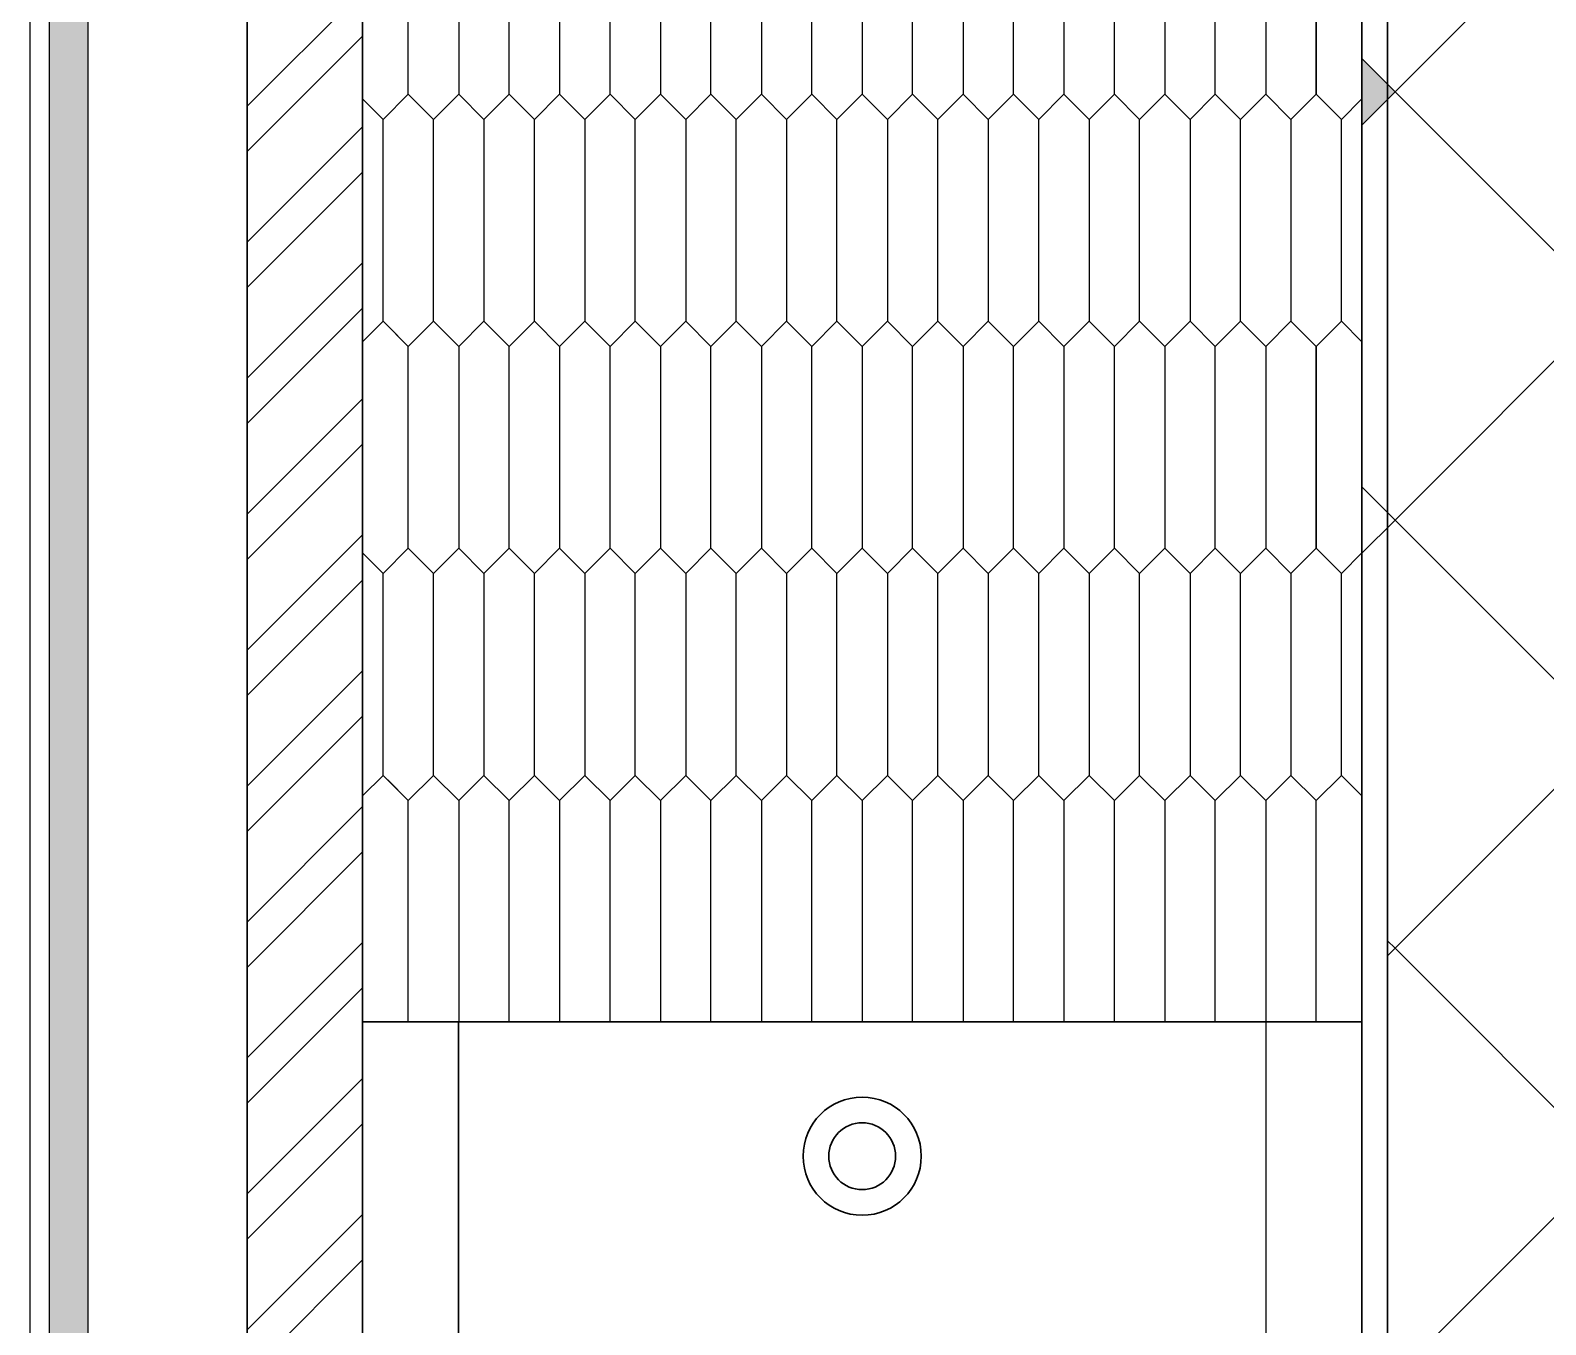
# Model space of a CAD drawing. Header units: millimetres. Extents: x 56222 to 3066687, y -650199 to -121287.
# Drawn here: x 148672 to 148731.1, y -183293.1 to -183242.6 of the extents above; entities that cross this region are included whole.
import ezdxf

# ---------------------------------------------------------------- set-up
doc = ezdxf.new("R2010")
doc.units = ezdxf.units.MM
doc.header["$MEASUREMENT"] = 0
for name, color, linetype, lineweight in [('HACHA', 253, 'Continuous', 5), ('NAME PLATE', 7, 'Continuous', 25), ('wall', 7, 'Continuous', 30), ('XX~SLAB ( BEAM )~ ( DIM )', 7, 'Continuous', 9)]:
    doc.layers.add(name, color=color, linetype=linetype, lineweight=lineweight)
doc.layers.add('hatch', color=253, linetype='Continuous', lineweight=0, transparency=0.4)

msp = doc.modelspace()

# ---------------------------------------------------------------- hatches: boundary and pattern name
at = {"layer": 'hatch', "ltscale": 10}
h = msp.add_hatch(dxfattribs=at)
h.set_pattern_fill('ANSI32', color=256, scale=10, style=0)
h.set_pattern_definition([(45, (3017.7204, -5141.769), (-2.65165043, 2.65165043), []), (45, (3019.4882, -5141.769), (-2.65165043, 2.65165043), [])])
h.paths.add_polyline_path([(148680.433, -183331.529), (148684.933, -183331.529), (148684.933, -183210.529), (148680.433, -183210.529)])
h.paths.add_polyline_path([(148764.433, -183210.529), (148759.933, -183210.529), (148759.933, -183331.529), (148764.433, -183331.529)])
at = {"layer": 'NAME PLATE', "true_color": 0xd39e00}
h = msp.add_hatch(color=42, dxfattribs=at)
h.paths.add_polyline_path([(148672.724, -183192.877), (148672.724, -183343.7), (148887, -183343.7), (148887, -183192.877)])
h.paths.add_polyline_path([(148674.228, -183194.381), (148885.496, -183194.381), (148885.496, -183342.196), (148674.228, -183342.196)], flags=16)
at = {"layer": 'XX~SLAB ( BEAM )~ ( DIM )', "linetype": 'Continuous', "lineweight": 25, "true_color": 0x465e1c, "transparency": 33554556}
h = msp.add_hatch(color=69, dxfattribs=at)
h.dxf.hatch_style = 1
h.paths.add_polyline_path([(148724.933, -183244.716), (148723.933, -183243.716), (148723.933, -183246.31), (148724.933, -183245.31)])
h.paths.add_polyline_path([(148724.933, -183244.716), (148724.933, -183245.31), (148725.23, -183245.013)])

# ---------------------------------------------------------------- linework, layer by layer
at = {"color": 3, "lineweight": 30, "ltscale": 0.25}
for radius in [2.304, 1.304]:
    msp.add_circle((148704.433, -183286.529), radius, dxfattribs=at)
at = {"layer": 'HACHA', "color": 5, "lineweight": 30}
for p, q in [((148723.933, -183328.529), (148723.933, -183223.529)), ((148724.933, -183328.529), (148724.933, -183223.529))]:
    msp.add_line(p, q, dxfattribs=at)
at = {"layer": 'NAME PLATE', "color": 42, "true_color": 0xd39e00, "elevation": -0.5}
for points in [[(148671.972, -183192.125), (148887.751, -183192.125), (148887.751, -183344.452), (148671.972, -183344.452)], [(148672.724, -183192.877), (148887, -183192.877), (148887, -183343.7), (148672.724, -183343.7)], [(148674.228, -183194.381), (148885.496, -183194.381), (148885.496, -183342.196), (148674.228, -183342.196)]]:
    msp.add_lwpolyline(points, close=True, dxfattribs=at)
at = {"layer": 'wall', "lineweight": 30}
for p, q in [((148680.433, -183210.529), (148680.433, -183331.529)), ((148684.933, -183210.529), (148684.933, -183331.529)), ((148723.933, -183281.285), (148684.933, -183281.285))]:
    msp.add_line(p, q, dxfattribs=at)
at = {"layer": 'XX~SLAB ( BEAM )~ ( DIM )', "color": 33, "lineweight": 25, "true_color": 0xbea383}
for p, q in [((148686.721, -183245.105), (148686.721, -183237.233)), ((148722.145, -183237.233), (148722.145, -183245.105)), ((148686.721, -183245.105), (148685.737, -183246.089)), ((148686.721, -183245.105), (148685.737, -183246.089)), ((148685.737, -183246.089), (148686.721, -183245.105)), ((148686.721, -183245.105), (148685.737, -183246.089)), ((148686.721, -183245.105), (148685.737, -183246.089)), ((148685.737, -183246.089), (148686.721, -183245.105)), ((148686.721, -183245.105), (148687.705, -183246.089)), ((148686.721, -183245.105), (148687.705, -183246.089)), ((148686.721, -183245.105), (148687.705, -183246.089)), ((148686.721, -183245.105), (148687.705, -183246.089)), ((148687.705, -183246.089), (148686.721, -183245.105)), ((148688.689, -183245.105), (148687.705, -183246.089)), ((148688.689, -183245.105), (148687.705, -183246.089)), ((148688.689, -183245.105), (148687.705, -183246.089)), ((148687.705, -183246.089), (148688.689, -183245.105)), ((148688.689, -183245.105), (148689.673, -183246.089)), ((148688.689, -183245.105), (148689.673, -183246.089)), ((148688.689, -183245.105), (148689.673, -183246.089)), ((148689.673, -183246.089), (148688.689, -183245.105)), ((148690.657, -183245.105), (148689.673, -183246.089)), ((148690.657, -183245.105), (148689.673, -183246.089)), ((148690.657, -183245.105), (148689.673, -183246.089)), ((148689.673, -183246.089), (148690.657, -183245.105)), ((148690.657, -183245.105), (148691.641, -183246.089)), ((148690.657, -183245.105), (148691.641, -183246.089)), ((148690.657, -183245.105), (148691.641, -183246.089)), ((148691.641, -183246.089), (148690.657, -183245.105)), ((148692.625, -183245.105), (148691.641, -183246.089)), ((148692.625, -183245.105), (148691.641, -183246.089)), ((148692.625, -183245.105), (148691.641, -183246.089)), ((148691.641, -183246.089), (148692.625, -183245.105)), ((148692.625, -183245.105), (148693.609, -183246.089)), ((148692.625, -183245.105), (148693.609, -183246.089)), ((148692.625, -183245.105), (148693.609, -183246.089)), ((148693.609, -183246.089), (148692.625, -183245.105)), ((148694.593, -183245.105), (148693.609, -183246.089)), ((148694.593, -183245.105), (148693.609, -183246.089)), ((148694.593, -183245.105), (148693.609, -183246.089)), ((148693.609, -183246.089), (148694.593, -183245.105)), ((148694.593, -183245.105), (148695.577, -183246.089)), ((148694.593, -183245.105), (148695.577, -183246.089)), ((148694.593, -183245.105), (148695.577, -183246.089)), ((148695.577, -183246.089), (148694.593, -183245.105)), ((148696.561, -183245.105), (148695.577, -183246.089)), ((148696.561, -183245.105), (148695.577, -183246.089)), ((148696.561, -183245.105), (148695.577, -183246.089)), ((148695.577, -183246.089), (148696.561, -183245.105)), ((148696.561, -183245.105), (148697.545, -183246.089)), ((148696.561, -183245.105), (148697.545, -183246.089)), ((148696.561, -183245.105), (148697.545, -183246.089)), ((148697.545, -183246.089), (148696.561, -183245.105)), ((148698.529, -183245.105), (148697.545, -183246.089)), ((148698.529, -183245.105), (148697.545, -183246.089)), ((148698.529, -183245.105), (148697.545, -183246.089)), ((148697.545, -183246.089), (148698.529, -183245.105)), ((148698.529, -183245.105), (148699.513, -183246.089)), ((148698.529, -183245.105), (148699.513, -183246.089)), ((148698.529, -183245.105), (148699.513, -183246.089)), ((148699.513, -183246.089), (148698.529, -183245.105)), ((148700.497, -183245.105), (148699.513, -183246.089)), ((148700.497, -183245.105), (148699.513, -183246.089)), ((148700.497, -183245.105), (148699.513, -183246.089)), ((148699.513, -183246.089), (148700.497, -183245.105)), ((148700.497, -183245.105), (148701.481, -183246.089)), ((148700.497, -183245.105), (148701.481, -183246.089)), ((148700.497, -183245.105), (148701.481, -183246.089)), ((148701.481, -183246.089), (148700.497, -183245.105)), ((148702.465, -183245.105), (148701.481, -183246.089)), ((148702.465, -183245.105), (148701.481, -183246.089)), ((148702.465, -183245.105), (148701.481, -183246.089)), ((148701.481, -183246.089), (148702.465, -183245.105)), ((148702.465, -183245.105), (148703.449, -183246.089)), ((148702.465, -183245.105), (148703.449, -183246.089)), ((148702.465, -183245.105), (148703.449, -183246.089)), ((148703.449, -183246.089), (148702.465, -183245.105)), ((148704.433, -183245.105), (148703.449, -183246.089)), ((148704.433, -183245.105), (148703.449, -183246.089)), ((148704.433, -183245.105), (148703.449, -183246.089)), ((148703.449, -183246.089), (148704.433, -183245.105)), ((148704.433, -183245.105), (148705.417, -183246.089)), ((148704.433, -183245.105), (148705.417, -183246.089)), ((148704.433, -183245.105), (148705.417, -183246.089)), ((148705.417, -183246.089), (148704.433, -183245.105)), ((148706.401, -183245.105), (148705.417, -183246.089)), ((148706.401, -183245.105), (148705.417, -183246.089)), ((148706.401, -183245.105), (148705.417, -183246.089)), ((148705.417, -183246.089), (148706.401, -183245.105)), ((148706.401, -183245.105), (148707.385, -183246.089)), ((148706.401, -183245.105), (148707.385, -183246.089)), ((148706.401, -183245.105), (148707.385, -183246.089)), ((148707.385, -183246.089), (148706.401, -183245.105)), ((148708.369, -183245.105), (148707.385, -183246.089)), ((148708.369, -183245.105), (148707.385, -183246.089)), ((148708.369, -183245.105), (148707.385, -183246.089)), ((148707.385, -183246.089), (148708.369, -183245.105)), ((148708.369, -183245.105), (148709.353, -183246.089)), ((148708.369, -183245.105), (148709.353, -183246.089)), ((148708.369, -183245.105), (148709.353, -183246.089)), ((148709.353, -183246.089), (148708.369, -183245.105)), ((148710.337, -183245.105), (148709.353, -183246.089)), ((148710.337, -183245.105), (148709.353, -183246.089)), ((148710.337, -183245.105), (148709.353, -183246.089)), ((148709.353, -183246.089), (148710.337, -183245.105)), ((148710.337, -183245.105), (148711.321, -183246.089)), ((148710.337, -183245.105), (148711.321, -183246.089)), ((148710.337, -183245.105), (148711.321, -183246.089)), ((148711.321, -183246.089), (148710.337, -183245.105)), ((148712.305, -183245.105), (148711.321, -183246.089)), ((148712.305, -183245.105), (148711.321, -183246.089)), ((148712.305, -183245.105), (148711.321, -183246.089)), ((148711.321, -183246.089), (148712.305, -183245.105)), ((148712.305, -183245.105), (148713.289, -183246.089)), ((148712.305, -183245.105), (148713.289, -183246.089)), ((148712.305, -183245.105), (148713.289, -183246.089)), ((148713.289, -183246.089), (148712.305, -183245.105)), ((148714.273, -183245.105), (148713.289, -183246.089)), ((148714.273, -183245.105), (148713.289, -183246.089)), ((148714.273, -183245.105), (148713.289, -183246.089)), ((148713.289, -183246.089), (148714.273, -183245.105)), ((148714.273, -183245.105), (148715.257, -183246.089)), ((148714.273, -183245.105), (148715.257, -183246.089)), ((148714.273, -183245.105), (148715.257, -183246.089)), ((148715.257, -183246.089), (148714.273, -183245.105)), ((148716.241, -183245.105), (148715.257, -183246.089)), ((148716.241, -183245.105), (148715.257, -183246.089)), ((148716.241, -183245.105), (148715.257, -183246.089)), ((148715.257, -183246.089), (148716.241, -183245.105)), ((148716.241, -183245.105), (148717.225, -183246.089)), ((148716.241, -183245.105), (148717.225, -183246.089)), ((148716.241, -183245.105), (148717.225, -183246.089)), ((148717.225, -183246.089), (148716.241, -183245.105)), ((148718.209, -183245.105), (148717.225, -183246.089)), ((148718.209, -183245.105), (148717.225, -183246.089)), ((148718.209, -183245.105), (148717.225, -183246.089)), ((148717.225, -183246.089), (148718.209, -183245.105)), ((148718.209, -183245.105), (148719.193, -183246.089)), ((148718.209, -183245.105), (148719.193, -183246.089)), ((148718.209, -183245.105), (148719.193, -183246.089)), ((148719.193, -183246.089), (148718.209, -183245.105)), ((148720.177, -183245.105), (148719.193, -183246.089)), ((148720.177, -183245.105), (148719.193, -183246.089)), ((148720.177, -183245.105), (148719.193, -183246.089)), ((148719.193, -183246.089), (148720.177, -183245.105)), ((148720.177, -183245.105), (148721.161, -183246.089)), ((148720.177, -183245.105), (148721.161, -183246.089)), ((148720.177, -183245.105), (148721.161, -183246.089)), ((148721.161, -183246.089), (148720.177, -183245.105)), ((148722.145, -183245.105), (148721.161, -183246.089)), ((148722.145, -183245.105), (148721.161, -183246.089)), ((148722.145, -183245.105), (148721.161, -183246.089)), ((148721.161, -183246.089), (148722.145, -183245.105)), ((148722.145, -183245.105), (148723.129, -183246.089)), ((148723.129, -183246.089), (148722.145, -183245.105)), ((148723.129, -183246.089), (148722.145, -183245.105)), ((148684.933, -183245.285), (148685.737, -183246.089)), ((148684.933, -183245.285), (148685.737, -183246.089)), ((148685.737, -183246.089), (148684.933, -183245.285)), ((148684.933, -183245.285), (148685.737, -183246.089)), ((148684.933, -183245.285), (148685.737, -183246.089)), ((148685.737, -183246.089), (148684.933, -183245.285)), ((148723.933, -183245.285), (148723.129, -183246.089)), ((148723.129, -183246.089), (148723.933, -183245.285)), ((148723.933, -183245.285), (148723.129, -183246.089)), ((148723.129, -183246.089), (148723.933, -183245.285)), ((148685.737, -183253.961), (148685.737, -183246.089)), ((148685.737, -183253.961), (148685.737, -183246.089)), ((148687.705, -183253.961), (148687.705, -183246.089)), ((148723.129, -183253.961), (148723.129, -183246.089)), ((148685.737, -183253.961), (148684.933, -183254.765)), ((148685.737, -183253.961), (148684.933, -183254.765)), ((148684.933, -183254.765), (148685.737, -183253.961)), ((148685.737, -183253.961), (148686.721, -183254.945)), ((148685.737, -183253.961), (148686.721, -183254.945)), ((148687.705, -183253.961), (148686.721, -183254.945)), ((148687.705, -183253.961), (148686.721, -183254.945)), ((148686.721, -183254.945), (148687.705, -183253.961)), ((148687.705, -183253.961), (148688.689, -183254.945)), ((148687.705, -183253.961), (148688.689, -183254.945)), ((148688.689, -183254.945), (148687.705, -183253.961)), ((148689.673, -183253.961), (148688.689, -183254.945)), ((148689.673, -183253.961), (148688.689, -183254.945)), ((148688.689, -183254.945), (148689.673, -183253.961)), ((148689.673, -183253.961), (148690.657, -183254.945)), ((148689.673, -183253.961), (148690.657, -183254.945)), ((148690.657, -183254.945), (148689.673, -183253.961)), ((148691.641, -183253.961), (148690.657, -183254.945)), ((148691.641, -183253.961), (148690.657, -183254.945)), ((148690.657, -183254.945), (148691.641, -183253.961)), ((148691.641, -183253.961), (148692.625, -183254.945)), ((148691.641, -183253.961), (148692.625, -183254.945)), ((148692.625, -183254.945), (148691.641, -183253.961)), ((148693.609, -183253.961), (148692.625, -183254.945)), ((148693.609, -183253.961), (148692.625, -183254.945)), ((148692.625, -183254.945), (148693.609, -183253.961)), ((148693.609, -183253.961), (148694.593, -183254.945)), ((148693.609, -183253.961), (148694.593, -183254.945)), ((148694.593, -183254.945), (148693.609, -183253.961)), ((148695.577, -183253.961), (148694.593, -183254.945)), ((148695.577, -183253.961), (148694.593, -183254.945)), ((148694.593, -183254.945), (148695.577, -183253.961)), ((148695.577, -183253.961), (148696.561, -183254.945)), ((148695.577, -183253.961), (148696.561, -183254.945)), ((148696.561, -183254.945), (148695.577, -183253.961)), ((148697.545, -183253.961), (148696.561, -183254.945)), ((148697.545, -183253.961), (148696.561, -183254.945)), ((148696.561, -183254.945), (148697.545, -183253.961)), ((148697.545, -183253.961), (148698.529, -183254.945)), ((148697.545, -183253.961), (148698.529, -183254.945)), ((148698.529, -183254.945), (148697.545, -183253.961)), ((148699.513, -183253.961), (148698.529, -183254.945)), ((148699.513, -183253.961), (148698.529, -183254.945)), ((148698.529, -183254.945), (148699.513, -183253.961)), ((148699.513, -183253.961), (148700.497, -183254.945)), ((148699.513, -183253.961), (148700.497, -183254.945)), ((148700.497, -183254.945), (148699.513, -183253.961)), ((148701.481, -183253.961), (148700.497, -183254.945)), ((148701.481, -183253.961), (148700.497, -183254.945)), ((148700.497, -183254.945), (148701.481, -183253.961)), ((148701.481, -183253.961), (148702.465, -183254.945)), ((148701.481, -183253.961), (148702.465, -183254.945)), ((148702.465, -183254.945), (148701.481, -183253.961)), ((148703.449, -183253.961), (148702.465, -183254.945)), ((148703.449, -183253.961), (148702.465, -183254.945)), ((148702.465, -183254.945), (148703.449, -183253.961)), ((148703.449, -183253.961), (148704.433, -183254.945)), ((148703.449, -183253.961), (148704.433, -183254.945)), ((148704.433, -183254.945), (148703.449, -183253.961)), ((148705.417, -183253.961), (148704.433, -183254.945)), ((148705.417, -183253.961), (148704.433, -183254.945)), ((148704.433, -183254.945), (148705.417, -183253.961)), ((148705.417, -183253.961), (148706.401, -183254.945)), ((148705.417, -183253.961), (148706.401, -183254.945)), ((148706.401, -183254.945), (148705.417, -183253.961)), ((148707.385, -183253.961), (148706.401, -183254.945)), ((148707.385, -183253.961), (148706.401, -183254.945)), ((148706.401, -183254.945), (148707.385, -183253.961)), ((148707.385, -183253.961), (148708.369, -183254.945)), ((148707.385, -183253.961), (148708.369, -183254.945)), ((148708.369, -183254.945), (148707.385, -183253.961)), ((148709.353, -183253.961), (148708.369, -183254.945)), ((148709.353, -183253.961), (148708.369, -183254.945)), ((148708.369, -183254.945), (148709.353, -183253.961)), ((148709.353, -183253.961), (148710.337, -183254.945)), ((148709.353, -183253.961), (148710.337, -183254.945)), ((148710.337, -183254.945), (148709.353, -183253.961)), ((148711.321, -183253.961), (148710.337, -183254.945)), ((148711.321, -183253.961), (148710.337, -183254.945)), ((148710.337, -183254.945), (148711.321, -183253.961)), ((148711.321, -183253.961), (148712.305, -183254.945)), ((148711.321, -183253.961), (148712.305, -183254.945)), ((148712.305, -183254.945), (148711.321, -183253.961)), ((148713.289, -183253.961), (148712.305, -183254.945)), ((148713.289, -183253.961), (148712.305, -183254.945)), ((148712.305, -183254.945), (148713.289, -183253.961)), ((148713.289, -183253.961), (148714.273, -183254.945)), ((148713.289, -183253.961), (148714.273, -183254.945)), ((148714.273, -183254.945), (148713.289, -183253.961)), ((148715.257, -183253.961), (148714.273, -183254.945)), ((148715.257, -183253.961), (148714.273, -183254.945)), ((148714.273, -183254.945), (148715.257, -183253.961)), ((148715.257, -183253.961), (148716.241, -183254.945)), ((148715.257, -183253.961), (148716.241, -183254.945)), ((148716.241, -183254.945), (148715.257, -183253.961)), ((148717.225, -183253.961), (148716.241, -183254.945)), ((148717.225, -183253.961), (148716.241, -183254.945)), ((148716.241, -183254.945), (148717.225, -183253.961)), ((148717.225, -183253.961), (148718.209, -183254.945)), ((148717.225, -183253.961), (148718.209, -183254.945)), ((148718.209, -183254.945), (148717.225, -183253.961)), ((148719.193, -183253.961), (148718.209, -183254.945)), ((148719.193, -183253.961), (148718.209, -183254.945)), ((148718.209, -183254.945), (148719.193, -183253.961)), ((148719.193, -183253.961), (148720.177, -183254.945)), ((148719.193, -183253.961), (148720.177, -183254.945)), ((148720.177, -183254.945), (148719.193, -183253.961)), ((148721.161, -183253.961), (148720.177, -183254.945)), ((148721.161, -183253.961), (148720.177, -183254.945)), ((148720.177, -183254.945), (148721.161, -183253.961)), ((148721.161, -183253.961), (148722.145, -183254.945)), ((148721.161, -183253.961), (148722.145, -183254.945)), ((148722.145, -183254.945), (148721.161, -183253.961)), ((148723.129, -183253.961), (148722.145, -183254.945)), ((148723.129, -183253.961), (148722.145, -183254.945)), ((148722.145, -183254.945), (148723.129, -183253.961)), ((148723.129, -183253.961), (148723.933, -183254.765)), ((148723.129, -183253.961), (148723.933, -183254.765)), ((148723.933, -183254.765), (148723.129, -183253.961)), ((148686.721, -183254.945), (148685.917, -183254.141)), ((148686.721, -183262.817), (148686.721, -183254.945)), ((148722.145, -183254.945), (148722.145, -183262.817)), ((148686.721, -183262.817), (148685.737, -183263.801)), ((148686.721, -183262.817), (148685.737, -183263.801)), ((148685.737, -183263.801), (148686.721, -183262.817)), ((148686.721, -183262.817), (148687.705, -183263.801)), ((148686.721, -183262.817), (148687.705, -183263.801)), ((148687.705, -183263.801), (148686.721, -183262.817)), ((148688.689, -183262.817), (148687.705, -183263.801)), ((148688.689, -183262.817), (148687.705, -183263.801)), ((148687.705, -183263.801), (148688.689, -183262.817)), ((148688.689, -183262.817), (148689.673, -183263.801)), ((148688.689, -183262.817), (148689.673, -183263.801)), ((148689.673, -183263.801), (148688.689, -183262.817)), ((148690.657, -183262.817), (148689.673, -183263.801)), ((148690.657, -183262.817), (148689.673, -183263.801)), ((148689.673, -183263.801), (148690.657, -183262.817)), ((148690.657, -183262.817), (148691.641, -183263.801)), ((148690.657, -183262.817), (148691.641, -183263.801)), ((148691.641, -183263.801), (148690.657, -183262.817)), ((148692.625, -183262.817), (148691.641, -183263.801)), ((148692.625, -183262.817), (148691.641, -183263.801)), ((148691.641, -183263.801), (148692.625, -183262.817)), ((148692.625, -183262.817), (148693.609, -183263.801)), ((148692.625, -183262.817), (148693.609, -183263.801)), ((148693.609, -183263.801), (148692.625, -183262.817)), ((148694.593, -183262.817), (148693.609, -183263.801)), ((148694.593, -183262.817), (148693.609, -183263.801)), ((148693.609, -183263.801), (148694.593, -183262.817)), ((148694.593, -183262.817), (148695.577, -183263.801)), ((148694.593, -183262.817), (148695.577, -183263.801)), ((148695.577, -183263.801), (148694.593, -183262.817)), ((148696.561, -183262.817), (148695.577, -183263.801)), ((148696.561, -183262.817), (148695.577, -183263.801)), ((148695.577, -183263.801), (148696.561, -183262.817)), ((148696.561, -183262.817), (148697.545, -183263.801)), ((148696.561, -183262.817), (148697.545, -183263.801)), ((148697.545, -183263.801), (148696.561, -183262.817)), ((148698.529, -183262.817), (148697.545, -183263.801)), ((148698.529, -183262.817), (148697.545, -183263.801)), ((148697.545, -183263.801), (148698.529, -183262.817)), ((148698.529, -183262.817), (148699.513, -183263.801)), ((148698.529, -183262.817), (148699.513, -183263.801)), ((148699.513, -183263.801), (148698.529, -183262.817)), ((148700.497, -183262.817), (148699.513, -183263.801)), ((148700.497, -183262.817), (148699.513, -183263.801)), ((148699.513, -183263.801), (148700.497, -183262.817)), ((148700.497, -183262.817), (148701.481, -183263.801)), ((148700.497, -183262.817), (148701.481, -183263.801)), ((148701.481, -183263.801), (148700.497, -183262.817)), ((148702.465, -183262.817), (148701.481, -183263.801)), ((148702.465, -183262.817), (148701.481, -183263.801)), ((148701.481, -183263.801), (148702.465, -183262.817)), ((148702.465, -183262.817), (148703.449, -183263.801)), ((148702.465, -183262.817), (148703.449, -183263.801)), ((148703.449, -183263.801), (148702.465, -183262.817)), ((148704.433, -183262.817), (148703.449, -183263.801)), ((148704.433, -183262.817), (148703.449, -183263.801)), ((148703.449, -183263.801), (148704.433, -183262.817)), ((148704.433, -183262.817), (148705.417, -183263.801)), ((148704.433, -183262.817), (148705.417, -183263.801)), ((148705.417, -183263.801), (148704.433, -183262.817)), ((148706.401, -183262.817), (148705.417, -183263.801)), ((148706.401, -183262.817), (148705.417, -183263.801)), ((148705.417, -183263.801), (148706.401, -183262.817)), ((148706.401, -183262.817), (148707.385, -183263.801)), ((148706.401, -183262.817), (148707.385, -183263.801)), ((148707.385, -183263.801), (148706.401, -183262.817)), ((148708.369, -183262.817), (148707.385, -183263.801)), ((148708.369, -183262.817), (148707.385, -183263.801)), ((148707.385, -183263.801), (148708.369, -183262.817)), ((148708.369, -183262.817), (148709.353, -183263.801)), ((148708.369, -183262.817), (148709.353, -183263.801)), ((148709.353, -183263.801), (148708.369, -183262.817)), ((148710.337, -183262.817), (148709.353, -183263.801)), ((148710.337, -183262.817), (148709.353, -183263.801)), ((148709.353, -183263.801), (148710.337, -183262.817)), ((148710.337, -183262.817), (148711.321, -183263.801)), ((148710.337, -183262.817), (148711.321, -183263.801)), ((148711.321, -183263.801), (148710.337, -183262.817)), ((148712.305, -183262.817), (148711.321, -183263.801)), ((148712.305, -183262.817), (148711.321, -183263.801)), ((148711.321, -183263.801), (148712.305, -183262.817)), ((148712.305, -183262.817), (148713.289, -183263.801)), ((148712.305, -183262.817), (148713.289, -183263.801)), ((148713.289, -183263.801), (148712.305, -183262.817)), ((148714.273, -183262.817), (148713.289, -183263.801)), ((148714.273, -183262.817), (148713.289, -183263.801)), ((148713.289, -183263.801), (148714.273, -183262.817)), ((148714.273, -183262.817), (148715.257, -183263.801)), ((148714.273, -183262.817), (148715.257, -183263.801)), ((148715.257, -183263.801), (148714.273, -183262.817)), ((148716.241, -183262.817), (148715.257, -183263.801)), ((148716.241, -183262.817), (148715.257, -183263.801)), ((148715.257, -183263.801), (148716.241, -183262.817)), ((148716.241, -183262.817), (148717.225, -183263.801)), ((148716.241, -183262.817), (148717.225, -183263.801)), ((148717.225, -183263.801), (148716.241, -183262.817)), ((148718.209, -183262.817), (148717.225, -183263.801)), ((148718.209, -183262.817), (148717.225, -183263.801)), ((148717.225, -183263.801), (148718.209, -183262.817)), ((148718.209, -183262.817), (148719.193, -183263.801)), ((148718.209, -183262.817), (148719.193, -183263.801)), ((148719.193, -183263.801), (148718.209, -183262.817)), ((148720.177, -183262.817), (148719.193, -183263.801)), ((148720.177, -183262.817), (148719.193, -183263.801)), ((148719.193, -183263.801), (148720.177, -183262.817)), ((148720.177, -183262.817), (148721.161, -183263.801)), ((148720.177, -183262.817), (148721.161, -183263.801)), ((148721.161, -183263.801), (148720.177, -183262.817)), ((148722.145, -183262.817), (148721.161, -183263.801)), ((148722.145, -183262.817), (148721.161, -183263.801)), ((148721.161, -183263.801), (148722.145, -183262.817)), ((148722.145, -183262.817), (148723.129, -183263.801)), ((148723.129, -183263.801), (148722.145, -183262.817)), ((148684.933, -183262.997), (148685.737, -183263.801)), ((148684.933, -183262.997), (148685.737, -183263.801)), ((148685.737, -183263.801), (148684.933, -183262.997)), ((148723.933, -183262.997), (148723.129, -183263.801)), ((148723.129, -183263.801), (148723.933, -183262.997)), ((148685.737, -183271.673), (148685.737, -183263.801)), ((148685.737, -183271.673), (148685.737, -183263.801)), ((148687.705, -183271.673), (148687.705, -183263.801)), ((148723.129, -183271.673), (148723.129, -183263.801)), ((148685.737, -183271.673), (148684.933, -183272.477)), ((148684.933, -183272.477), (148685.737, -183271.673)), ((148685.737, -183271.673), (148686.721, -183272.657)), ((148687.705, -183271.673), (148686.721, -183272.657)), ((148686.721, -183272.657), (148687.705, -183271.673)), ((148687.705, -183271.673), (148688.689, -183272.657)), ((148688.689, -183272.657), (148687.705, -183271.673)), ((148689.673, -183271.673), (148688.689, -183272.657)), ((148688.689, -183272.657), (148689.673, -183271.673)), ((148689.673, -183271.673), (148690.657, -183272.657)), ((148690.657, -183272.657), (148689.673, -183271.673)), ((148691.641, -183271.673), (148690.657, -183272.657)), ((148690.657, -183272.657), (148691.641, -183271.673)), ((148691.641, -183271.673), (148692.625, -183272.657)), ((148692.625, -183272.657), (148691.641, -183271.673)), ((148693.609, -183271.673), (148692.625, -183272.657)), ((148692.625, -183272.657), (148693.609, -183271.673)), ((148693.609, -183271.673), (148694.593, -183272.657)), ((148694.593, -183272.657), (148693.609, -183271.673)), ((148695.577, -183271.673), (148694.593, -183272.657)), ((148694.593, -183272.657), (148695.577, -183271.673)), ((148695.577, -183271.673), (148696.561, -183272.657)), ((148696.561, -183272.657), (148695.577, -183271.673)), ((148697.545, -183271.673), (148696.561, -183272.657)), ((148696.561, -183272.657), (148697.545, -183271.673)), ((148697.545, -183271.673), (148698.529, -183272.657)), ((148698.529, -183272.657), (148697.545, -183271.673)), ((148699.513, -183271.673), (148698.529, -183272.657)), ((148698.529, -183272.657), (148699.513, -183271.673)), ((148699.513, -183271.673), (148700.497, -183272.657)), ((148700.497, -183272.657), (148699.513, -183271.673)), ((148701.481, -183271.673), (148700.497, -183272.657)), ((148700.497, -183272.657), (148701.481, -183271.673)), ((148701.481, -183271.673), (148702.465, -183272.657)), ((148702.465, -183272.657), (148701.481, -183271.673)), ((148703.449, -183271.673), (148702.465, -183272.657)), ((148702.465, -183272.657), (148703.449, -183271.673)), ((148703.449, -183271.673), (148704.433, -183272.657)), ((148704.433, -183272.657), (148703.449, -183271.673)), ((148705.417, -183271.673), (148704.433, -183272.657)), ((148704.433, -183272.657), (148705.417, -183271.673)), ((148705.417, -183271.673), (148706.401, -183272.657)), ((148706.401, -183272.657), (148705.417, -183271.673)), ((148707.385, -183271.673), (148706.401, -183272.657)), ((148706.401, -183272.657), (148707.385, -183271.673)), ((148707.385, -183271.673), (148708.369, -183272.657)), ((148708.369, -183272.657), (148707.385, -183271.673)), ((148709.353, -183271.673), (148708.369, -183272.657)), ((148708.369, -183272.657), (148709.353, -183271.673)), ((148709.353, -183271.673), (148710.337, -183272.657)), ((148710.337, -183272.657), (148709.353, -183271.673)), ((148711.321, -183271.673), (148710.337, -183272.657)), ((148710.337, -183272.657), (148711.321, -183271.673)), ((148711.321, -183271.673), (148712.305, -183272.657)), ((148712.305, -183272.657), (148711.321, -183271.673)), ((148713.289, -183271.673), (148712.305, -183272.657)), ((148712.305, -183272.657), (148713.289, -183271.673)), ((148713.289, -183271.673), (148714.273, -183272.657)), ((148714.273, -183272.657), (148713.289, -183271.673)), ((148715.257, -183271.673), (148714.273, -183272.657)), ((148714.273, -183272.657), (148715.257, -183271.673)), ((148715.257, -183271.673), (148716.241, -183272.657)), ((148716.241, -183272.657), (148715.257, -183271.673)), ((148717.225, -183271.673), (148716.241, -183272.657)), ((148716.241, -183272.657), (148717.225, -183271.673)), ((148717.225, -183271.673), (148718.209, -183272.657)), ((148718.209, -183272.657), (148717.225, -183271.673)), ((148719.193, -183271.673), (148718.209, -183272.657)), ((148718.209, -183272.657), (148719.193, -183271.673)), ((148719.193, -183271.673), (148720.177, -183272.657)), ((148720.177, -183272.657), (148719.193, -183271.673)), ((148721.161, -183271.673), (148720.177, -183272.657)), ((148720.177, -183272.657), (148721.161, -183271.673)), ((148721.161, -183271.673), (148722.145, -183272.657)), ((148722.145, -183272.657), (148721.161, -183271.673)), ((148723.129, -183271.673), (148722.145, -183272.657)), ((148722.145, -183272.657), (148723.129, -183271.673)), ((148723.129, -183271.673), (148723.933, -183272.477)), ((148723.933, -183272.477), (148723.129, -183271.673)), ((148686.721, -183272.657), (148685.917, -183271.853)), ((148686.721, -183281.285), (148686.721, -183272.657)), ((148688.689, -183272.657), (148688.689, -183281.285)), ((148690.657, -183281.285), (148690.657, -183272.657)), ((148692.625, -183272.657), (148692.625, -183281.285)), ((148694.593, -183281.285), (148694.593, -183272.657)), ((148696.561, -183272.657), (148696.561, -183281.285)), ((148698.529, -183281.285), (148698.529, -183272.657)), ((148700.497, -183272.657), (148700.497, -183281.285)), ((148702.465, -183281.285), (148702.465, -183272.657)), ((148704.433, -183272.657), (148704.433, -183281.285)), ((148706.401, -183281.285), (148706.401, -183272.657)), ((148708.369, -183272.657), (148708.369, -183281.285)), ((148710.337, -183281.285), (148710.337, -183272.657)), ((148712.305, -183272.657), (148712.305, -183281.285)), ((148714.273, -183281.285), (148714.273, -183272.657)), ((148716.241, -183272.657), (148716.241, -183281.285)), ((148718.209, -183281.285), (148718.209, -183272.657)), ((148720.177, -183272.657), (148720.177, -183281.285)), ((148722.145, -183281.285), (148722.145, -183272.657))]:
    msp.add_line(p, q, dxfattribs=at)
at = {"layer": 'XX~SLAB ( BEAM )~ ( DIM )', "color": 85, "lineweight": 25, "true_color": 0x689457}
for points in [[(148723.934, -183229.606), (148725.23, -183228.31), (148733.581, -183236.661), (148725.23, -183245.013), (148723.933, -183243.716)], [(148723.933, -183260.42), (148725.23, -183261.716), (148733.581, -183253.365), (148725.23, -183245.013), (148723.933, -183246.31)], [(148723.934, -183263.012), (148725.23, -183261.716), (148733.581, -183270.068), (148725.23, -183278.42), (148724.933, -183278.123)], [(148723.933, -183293.826), (148725.23, -183295.123), (148733.581, -183286.771), (148725.23, -183278.42), (148724.933, -183278.716)]]:
    msp.add_lwpolyline(points, dxfattribs=at)
at = {"layer": 'XX~SLAB ( BEAM )~ ( DIM )', "color": 33, "lineweight": 25, "true_color": 0xbea383}
for points in [[(148686.721, -183245.105), (148686.721, -183237.233)], [(148688.689, -183237.233), (148688.689, -183245.105)], [(148688.689, -183237.233), (148688.689, -183245.105)], [(148690.657, -183245.105), (148690.657, -183237.233)], [(148690.657, -183245.105), (148690.657, -183237.233)], [(148692.625, -183237.233), (148692.625, -183245.105)], [(148692.625, -183237.233), (148692.625, -183245.105)], [(148694.593, -183245.105), (148694.593, -183237.233)], [(148694.593, -183245.105), (148694.593, -183237.233)], [(148696.561, -183237.233), (148696.561, -183245.105)], [(148696.561, -183237.233), (148696.561, -183245.105)], [(148698.529, -183245.105), (148698.529, -183237.233)], [(148698.529, -183245.105), (148698.529, -183237.233)], [(148700.497, -183237.233), (148700.497, -183245.105)], [(148700.497, -183237.233), (148700.497, -183245.105)], [(148702.465, -183245.105), (148702.465, -183237.233)], [(148702.465, -183245.105), (148702.465, -183237.233)], [(148704.433, -183237.233), (148704.433, -183245.105)], [(148704.433, -183237.233), (148704.433, -183245.105)], [(148706.401, -183245.105), (148706.401, -183237.233)], [(148706.401, -183245.105), (148706.401, -183237.233)], [(148708.369, -183237.233), (148708.369, -183245.105)], [(148708.369, -183237.233), (148708.369, -183245.105)], [(148710.337, -183245.105), (148710.337, -183237.233)], [(148710.337, -183245.105), (148710.337, -183237.233)], [(148712.305, -183237.233), (148712.305, -183245.105)], [(148712.305, -183237.233), (148712.305, -183245.105)], [(148714.273, -183245.105), (148714.273, -183237.233)], [(148714.273, -183245.105), (148714.273, -183237.233)], [(148716.241, -183237.233), (148716.241, -183245.105)], [(148716.241, -183237.233), (148716.241, -183245.105)], [(148718.209, -183245.105), (148718.209, -183237.233)], [(148718.209, -183245.105), (148718.209, -183237.233)], [(148720.177, -183237.233), (148720.177, -183245.105)], [(148720.177, -183237.233), (148720.177, -183245.105)], [(148722.145, -183245.105), (148722.145, -183237.233)], [(148687.705, -183253.961), (148687.705, -183246.089)], [(148689.673, -183246.089), (148689.673, -183253.961)], [(148689.673, -183246.089), (148689.673, -183253.961)], [(148691.641, -183253.961), (148691.641, -183246.089)], [(148691.641, -183253.961), (148691.641, -183246.089)], [(148693.609, -183246.089), (148693.609, -183253.961)], [(148693.609, -183246.089), (148693.609, -183253.961)], [(148695.577, -183253.961), (148695.577, -183246.089)], [(148695.577, -183253.961), (148695.577, -183246.089)], [(148697.545, -183246.089), (148697.545, -183253.961)], [(148697.545, -183246.089), (148697.545, -183253.961)], [(148699.513, -183253.961), (148699.513, -183246.089)], [(148699.513, -183253.961), (148699.513, -183246.089)], [(148701.481, -183246.089), (148701.481, -183253.961)], [(148701.481, -183246.089), (148701.481, -183253.961)], [(148703.449, -183253.961), (148703.449, -183246.089)], [(148703.449, -183253.961), (148703.449, -183246.089)], [(148705.417, -183246.089), (148705.417, -183253.961)], [(148705.417, -183246.089), (148705.417, -183253.961)], [(148707.385, -183253.961), (148707.385, -183246.089)], [(148707.385, -183253.961), (148707.385, -183246.089)], [(148709.353, -183246.089), (148709.353, -183253.961)], [(148709.353, -183246.089), (148709.353, -183253.961)], [(148711.321, -183253.961), (148711.321, -183246.089)], [(148711.321, -183253.961), (148711.321, -183246.089)], [(148713.289, -183246.089), (148713.289, -183253.961)], [(148713.289, -183246.089), (148713.289, -183253.961)], [(148715.257, -183253.961), (148715.257, -183246.089)], [(148715.257, -183253.961), (148715.257, -183246.089)], [(148717.225, -183246.089), (148717.225, -183253.961)], [(148717.225, -183246.089), (148717.225, -183253.961)], [(148719.193, -183253.961), (148719.193, -183246.089)], [(148719.193, -183253.961), (148719.193, -183246.089)], [(148721.161, -183246.089), (148721.161, -183253.961)], [(148721.161, -183246.089), (148721.161, -183253.961)], [(148723.129, -183253.961), (148723.129, -183246.089)], [(148686.721, -183262.817), (148686.721, -183254.945)], [(148688.689, -183254.945), (148688.689, -183262.817)], [(148688.689, -183254.945), (148688.689, -183262.817)], [(148690.657, -183262.817), (148690.657, -183254.945)], [(148690.657, -183262.817), (148690.657, -183254.945)], [(148692.625, -183254.945), (148692.625, -183262.817)], [(148692.625, -183254.945), (148692.625, -183262.817)], [(148694.593, -183262.817), (148694.593, -183254.945)], [(148694.593, -183262.817), (148694.593, -183254.945)], [(148696.561, -183254.945), (148696.561, -183262.817)], [(148696.561, -183254.945), (148696.561, -183262.817)], [(148698.529, -183262.817), (148698.529, -183254.945)], [(148698.529, -183262.817), (148698.529, -183254.945)], [(148700.497, -183254.945), (148700.497, -183262.817)], [(148700.497, -183254.945), (148700.497, -183262.817)], [(148702.465, -183262.817), (148702.465, -183254.945)], [(148702.465, -183262.817), (148702.465, -183254.945)], [(148704.433, -183254.945), (148704.433, -183262.817)], [(148704.433, -183254.945), (148704.433, -183262.817)], [(148706.401, -183262.817), (148706.401, -183254.945)], [(148706.401, -183262.817), (148706.401, -183254.945)], [(148708.369, -183254.945), (148708.369, -183262.817)], [(148708.369, -183254.945), (148708.369, -183262.817)], [(148710.337, -183262.817), (148710.337, -183254.945)], [(148710.337, -183262.817), (148710.337, -183254.945)], [(148712.305, -183254.945), (148712.305, -183262.817)], [(148712.305, -183254.945), (148712.305, -183262.817)], [(148714.273, -183262.817), (148714.273, -183254.945)], [(148714.273, -183262.817), (148714.273, -183254.945)], [(148716.241, -183254.945), (148716.241, -183262.817)], [(148716.241, -183254.945), (148716.241, -183262.817)], [(148718.209, -183262.817), (148718.209, -183254.945)], [(148718.209, -183262.817), (148718.209, -183254.945)], [(148720.177, -183254.945), (148720.177, -183262.817)], [(148720.177, -183254.945), (148720.177, -183262.817)], [(148722.145, -183262.817), (148722.145, -183254.945)], [(148687.705, -183271.673), (148687.705, -183263.801)], [(148689.673, -183263.801), (148689.673, -183271.673)], [(148689.673, -183263.801), (148689.673, -183271.673)], [(148691.641, -183271.673), (148691.641, -183263.801)], [(148691.641, -183271.673), (148691.641, -183263.801)], [(148693.609, -183263.801), (148693.609, -183271.673)], [(148693.609, -183263.801), (148693.609, -183271.673)], [(148695.577, -183271.673), (148695.577, -183263.801)], [(148695.577, -183271.673), (148695.577, -183263.801)], [(148697.545, -183263.801), (148697.545, -183271.673)], [(148697.545, -183263.801), (148697.545, -183271.673)], [(148699.513, -183271.673), (148699.513, -183263.801)], [(148699.513, -183271.673), (148699.513, -183263.801)], [(148701.481, -183263.801), (148701.481, -183271.673)], [(148701.481, -183263.801), (148701.481, -183271.673)], [(148703.449, -183271.673), (148703.449, -183263.801)], [(148703.449, -183271.673), (148703.449, -183263.801)], [(148705.417, -183263.801), (148705.417, -183271.673)], [(148705.417, -183263.801), (148705.417, -183271.673)], [(148707.385, -183271.673), (148707.385, -183263.801)], [(148707.385, -183271.673), (148707.385, -183263.801)], [(148709.353, -183263.801), (148709.353, -183271.673)], [(148709.353, -183263.801), (148709.353, -183271.673)], [(148711.321, -183271.673), (148711.321, -183263.801)], [(148711.321, -183271.673), (148711.321, -183263.801)], [(148713.289, -183263.801), (148713.289, -183271.673)], [(148713.289, -183263.801), (148713.289, -183271.673)], [(148715.257, -183271.673), (148715.257, -183263.801)], [(148715.257, -183271.673), (148715.257, -183263.801)], [(148717.225, -183263.801), (148717.225, -183271.673)], [(148717.225, -183263.801), (148717.225, -183271.673)], [(148719.193, -183271.673), (148719.193, -183263.801)], [(148719.193, -183271.673), (148719.193, -183263.801)], [(148721.161, -183263.801), (148721.161, -183271.673)], [(148721.161, -183263.801), (148721.161, -183271.673)], [(148723.129, -183271.673), (148723.129, -183263.801)]]:
    msp.add_lwpolyline(points, dxfattribs=at)
at = {"layer": 'XX~SLAB ( BEAM )~ ( DIM )', "color": 67, "linetype": 'Continuous', "lineweight": 25, "true_color": 0x727430}
for points in [[(148684.933, -183281.285), (148688.685, -183281.285), (148688.685, -183328.529), (148684.933, -183328.529)], [(148688.685, -183281.285), (148720.181, -183281.285), (148720.181, -183328.529), (148688.685, -183328.529)], [(148723.933, -183281.285), (148720.181, -183281.285), (148720.181, -183328.529), (148723.933, -183328.529)]]:
    msp.add_lwpolyline(points, close=True, dxfattribs=at)

doc.saveas('drawing.dxf')
